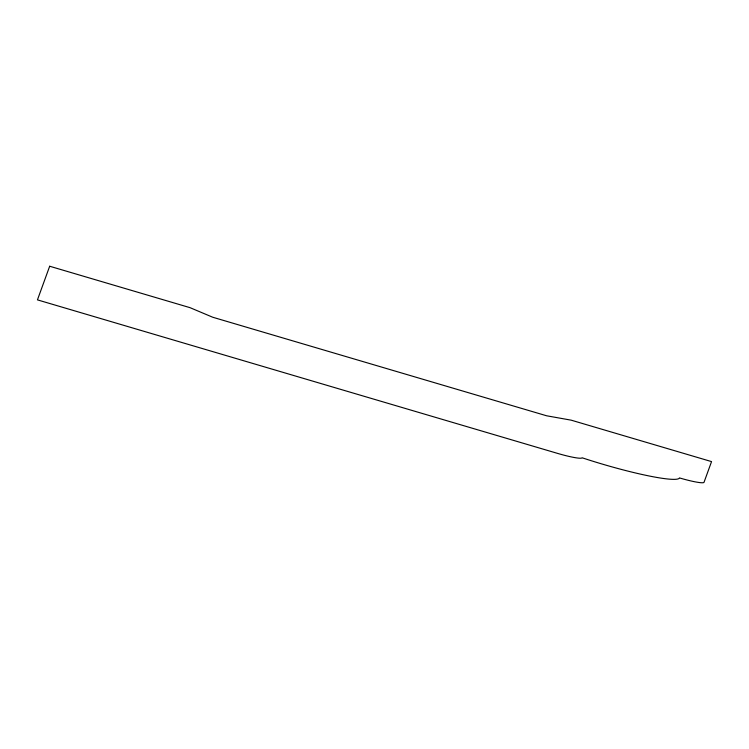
<?xml version="1.0" encoding="UTF-8"?>
<svg xmlns="http://www.w3.org/2000/svg" width="749" height="749" viewBox="0 0 749 749"><rect width="100%" height="100%" fill="white"/><g stroke="black" fill="none" stroke-linecap="round" stroke-linejoin="round"><path stroke-width="1.12" d="M49.677 266.241L37.45 299.872L557.49 453.37A24.651 2.743 16.4 0 0 582.067 457.761A77.025 8.585 16.4 0 0 679.446 477.909A24.651 2.743 16.4 0 0 704.023 482.3L711.55 461.599L571.187 420.17L546.611 415.779L212.735 317.239L190.04 307.67L49.677 266.241"/></g></svg>
